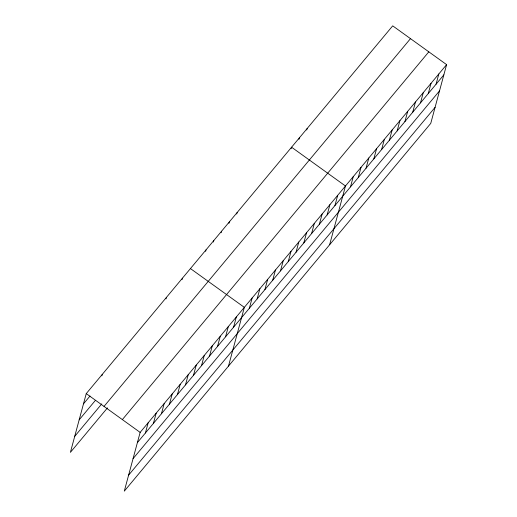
<?xml version="1.0" encoding="UTF-8"?>
<svg xmlns="http://www.w3.org/2000/svg" width="517" height="517" viewBox="0 0 517 517"><rect width="100%" height="100%" fill="white"/><g stroke="black" fill="none" stroke-linecap="round" stroke-linejoin="round"><path stroke-width="0.78" d="M446.604 64.631L140.146 432.393L124.293 491.15L430.751 123.389L446.604 64.631L392.707 25.85L86.249 393.611L70.396 452.369L107.465 407.881M101.888 375.84L102.282 374.373M166.009 298.891L166.403 297.43M182.036 279.652L182.43 278.191M145.4 433.013L148.159 422.777M153.413 423.391L156.179 413.161M161.427 413.774L164.193 403.538M205.611 251.365L206.005 249.905M169.447 404.158L172.206 393.922M213.392 242.027L213.786 240.567M177.46 394.536L180.22 384.305M221.166 232.695L221.56 231.228M228.947 223.357L229.341 221.896M185.474 384.919L188.24 374.683M236.728 214.025L237.122 212.558M193.487 375.303L196.253 365.067M201.507 365.681L204.267 355.45M209.521 356.064L212.28 345.828M217.534 346.448L220.294 336.212M225.548 336.826L228.314 326.595M233.568 327.209L236.327 316.973M228.488 366.114L244.341 307.356L190.443 268.575M291.181 148.676L291.575 147.209L345.472 185.997L329.62 244.748M249.362 308.255L252.122 298.018M298.962 139.338L299.356 137.877M257.136 298.923L259.902 288.686M306.743 130L307.137 128.539M264.917 289.585L267.677 279.348M272.698 280.246L275.458 270.016M280.479 270.914L283.238 260.678M288.253 261.576L291.019 251.346M296.034 252.244L298.794 242.008M303.815 242.906L306.575 232.669M311.596 233.574L314.355 223.338M319.37 224.236L322.136 213.999M327.151 214.904L329.911 204.667M334.932 205.566L337.691 195.329M350.487 186.895L353.253 176.659M358.268 177.557L361.034 167.321M366.049 168.225L368.808 157.989M373.83 158.887L376.589 148.65M381.604 149.555L384.37 139.319M389.385 140.217L392.151 129.98M397.166 130.879L399.925 120.648M404.947 121.547L407.706 111.31M412.721 112.208L415.487 101.978M420.502 102.877L423.268 92.64M428.283 93.538L431.042 83.302M436.064 84.206L438.823 73.97M83.489 403.848L90.003 396.035M79.166 419.856L95.199 400.623M74.719 436.354L101.765 403.893M104.033 406.407L410.492 38.646M122.361 419.597L428.819 51.836M137.386 442.63L443.844 74.868M133.063 458.644L439.521 90.882M128.617 475.136L435.068 107.374M86.249 393.611L140.146 432.393"/></g></svg>
